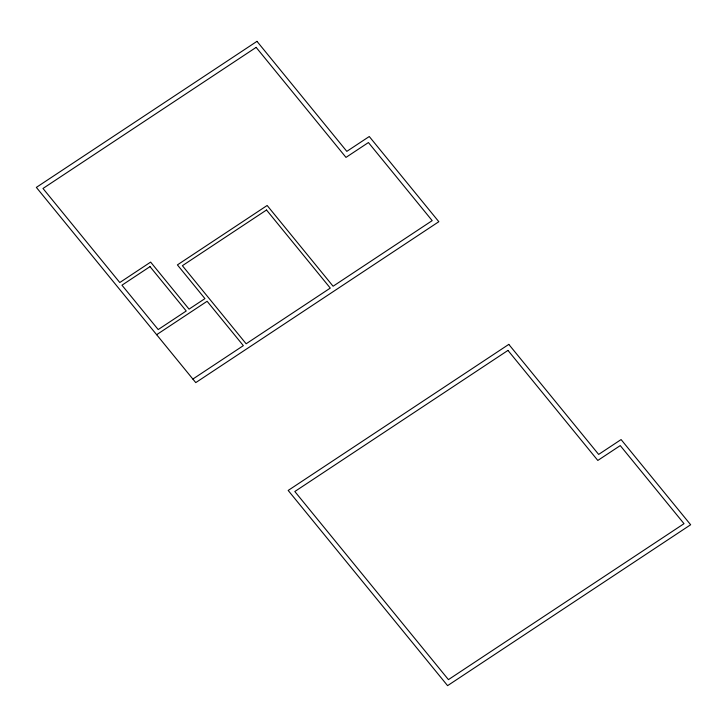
<?xml version="1.0" encoding="UTF-8"?>
<svg xmlns="http://www.w3.org/2000/svg" width="727" height="727" viewBox="0 0 727 727"><rect width="100%" height="100%" fill="white"/><g stroke="black" fill="none" stroke-linecap="round" stroke-linejoin="round"><path stroke-width="1.09" d="M156.632 334.693L207.113 301.278L243.345 345.643L192.864 379.058M256.976 41.348L36.35 187.393L195.763 382.611L438.826 221.708L369.261 136.522L346.824 151.37L256.976 41.348M256.14 47.373L42.984 188.466L119.791 282.53L150.643 262.102L189.047 309.129L204.941 298.615L177.406 264.892L267.154 205.487L333.093 286.229L432.183 220.635L368.425 142.547L345.988 157.395L256.14 47.373M150.016 266.627L121.963 285.193L158.195 329.558L186.239 310.992L150.016 266.627M266.518 210.003L182.386 265.7L246.144 343.789L330.285 288.092L266.518 210.003M508.8 344.389L288.174 490.443L447.587 685.652L690.65 524.749L621.085 439.571L598.657 454.42L508.8 344.389M507.964 350.414L294.817 491.516L448.432 679.627L684.016 523.676L620.249 445.596L597.812 460.445L507.964 350.414"/></g></svg>
